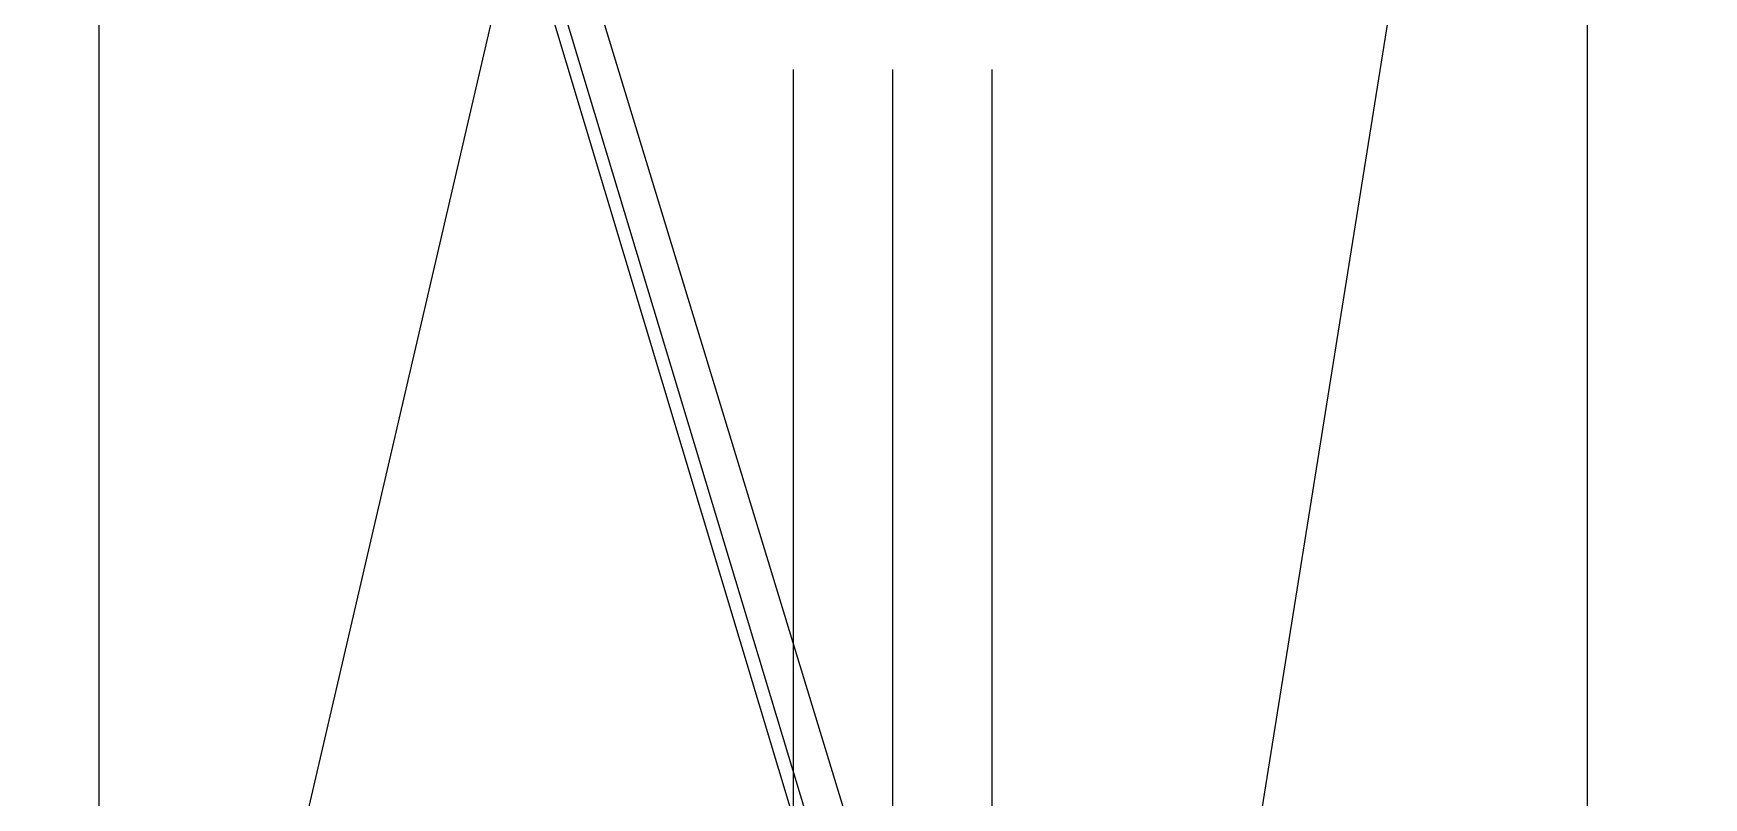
# Model space of a CAD drawing. Header units: inches. Extents: x 287 to 617, y 372 to 1102.
# Drawn here: x 449.1 to 533.2, y 437.8 to 476.3 of the extents above; entities that cross this region are included whole.
import ezdxf

# ---------------------------------------------------------------- set-up
doc = ezdxf.new("R2010")
doc.units = ezdxf.units.IN
doc.header["$MEASUREMENT"] = 0

msp = doc.modelspace()

# ---------------------------------------------------------------- linework, layer by layer
for p, q in [((287.37218, 1101.86085), (503.71108, 391.86085)), ((501.62218, 391.86085), (287.37218, 1101.86085)), ((500.87218, 391.86085), (287.37218, 1101.86085)), ((452.37218, 1101.86085), (452.37218, 391.86085)), ((617.37218, 1101.86085), (452.37218, 391.86085)), ((503.71108, 391.86085), (617.37218, 1101.86085)), ((527.37218, 391.86085), (527.37218, 498.16304)), ((487.37218, 391.86085), (487.37218, 474.48047)), ((492.37218, 391.86085), (492.37218, 474.48047)), ((497.37218, 391.86085), (497.37218, 474.48047))]:
    msp.add_line(p, q)

doc.saveas('drawing.dxf')
